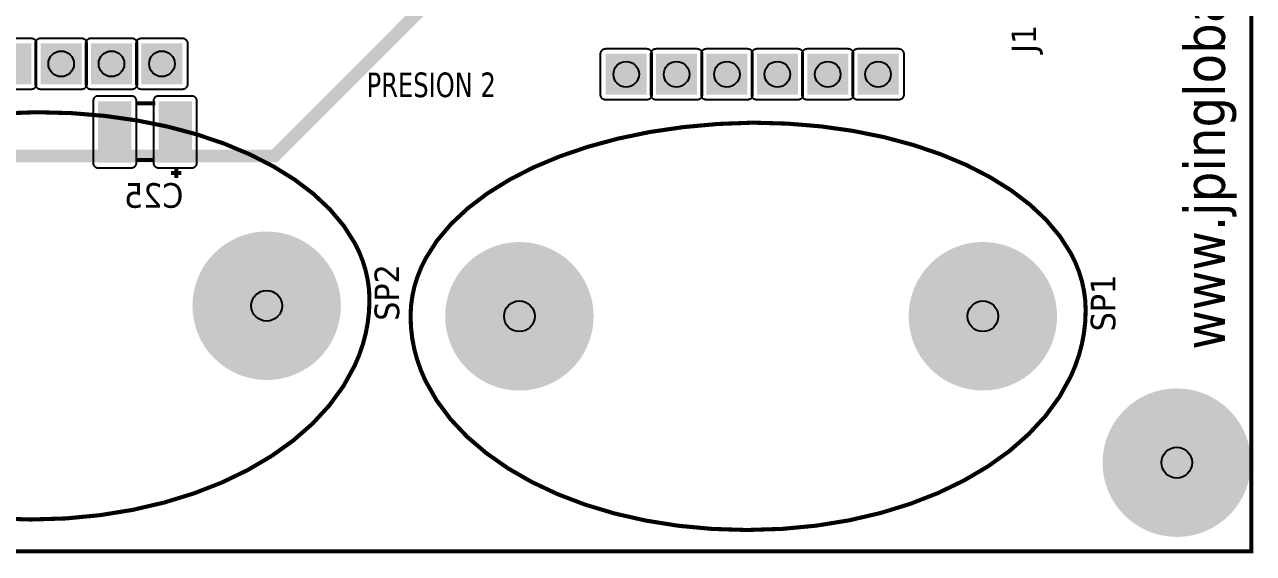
# Model space of a CAD drawing. Header units: millimetres. Extents: x 123.5 to 144.3, y 105.4 to 121.6.
# Drawn here: x 137.498 to 140.379, y 111.399 to 112.638 of the extents above; entities that cross this region are included whole.
import ezdxf

# ---------------------------------------------------------------- set-up
doc = ezdxf.new("R2010")
doc.units = ezdxf.units.MM
doc.layers.add('DESC', color=250, linetype='Continuous')
doc.styles.get("Standard").update_dxf_attribs({"font": 'tahoma.ttf'})

# ---------------------------------------------------------------- blocks, each defined once
blk = doc.blocks.new('RPAD')
blk.add_trace([(-0.5, -0.5), (-0.5, 0.5), (0.5, -0.5), (0.5, 0.5)])
blk = doc.blocks.new('EPAD')
at = {"const_width": 0.5}
blk.add_lwpolyline([(-0.25, 0, 1), (0.25, 0, 1)], format="xyb", close=True, dxfattribs=at)
blk = doc.blocks.new('tarjetacontrol')
for points, const_width in [([(125.7748, 113.2007), (130.8023, 113.2007), (130.8023, 117.6574), (125.7748, 117.6574), (125.7748, 113.2007)], 0.008), ([(125.7748, 113.2007), (130.8023, 113.2007), (130.8023, 117.6574), (125.7748, 117.6574), (125.7748, 113.2007)], 0.008), ([(125.7748, 113.2007), (130.8023, 113.2007), (130.8023, 117.6574), (125.7748, 117.6574), (125.7748, 113.2007)], 0.008), ([(130.0565, 114.2802), (129.2014, 114.2802), (128.894, 113.9727), (127.6207, 113.9727), (127.2393, 114.3542), (127.2393, 115.8524), (127.1307, 115.961)], 0.025), ([(128.4298, 114.0581), (128.36, 114.0556)], 0.008), ([(128.3497, 113.265), (128.418, 113.2629), (128.4867, 113.265), (128.5532, 113.2714), (128.6172, 113.2818), (128.6783, 113.296), (128.7363, 113.3138), (128.7908, 113.335), (128.8415, 113.3594), (128.8882, 113.3869), (128.9306, 113.4172), (128.9682, 113.4501), (129.0009, 113.4855), (129.0284, 113.5231), (129.0503, 113.5628), (129.059, 113.5833), (129.0663, 113.6043), (129.072, 113.6256), (129.0761, 113.6474), (129.0786, 113.6695), (129.0794, 113.692), (129.0786, 113.7112), (129.0761, 113.7301), (129.0721, 113.7486), (129.0665, 113.7669), (129.0594, 113.7848), (129.0508, 113.8023), (129.0293, 113.8361), (129.0023, 113.8682), (128.9702, 113.8984), (128.9332, 113.9265), (128.8916, 113.9523), (128.8458, 113.9757), (128.7959, 113.9966), (128.7424, 114.0147), (128.6855, 114.0299), (128.6254, 114.042), (128.5626, 114.0509), (128.4973, 114.0563), (128.4298, 114.0581)], 0.008), ([(128.4298, 114.0581), (128.36, 114.0556)], 0.008), ([(128.3497, 113.265), (128.418, 113.2629), (128.4867, 113.265), (128.5532, 113.2714), (128.6172, 113.2818), (128.6783, 113.296), (128.7363, 113.3138), (128.7908, 113.335), (128.8415, 113.3594), (128.8882, 113.3869), (128.9306, 113.4172), (128.9682, 113.4501), (129.0009, 113.4855), (129.0284, 113.5231), (129.0503, 113.5628), (129.059, 113.5833), (129.0663, 113.6043), (129.072, 113.6256), (129.0761, 113.6474), (129.0786, 113.6695), (129.0794, 113.692), (129.0786, 113.7112), (129.0761, 113.7301), (129.0721, 113.7486), (129.0665, 113.7669), (129.0594, 113.7848), (129.0508, 113.8023), (129.0293, 113.8361), (129.0023, 113.8682), (128.9702, 113.8984), (128.9332, 113.9265), (128.8916, 113.9523), (128.8458, 113.9757), (128.7959, 113.9966), (128.7424, 114.0147), (128.6855, 114.0299), (128.6254, 114.042), (128.5626, 114.0509), (128.4973, 114.0563), (128.4298, 114.0581)], 0.008), ([(128.4298, 114.0581), (128.36, 114.0556)], 0.008), ([(128.3497, 113.265), (128.418, 113.2629), (128.4867, 113.265), (128.5532, 113.2714), (128.6172, 113.2818), (128.6783, 113.296), (128.7363, 113.3138), (128.7908, 113.335), (128.8415, 113.3594), (128.8882, 113.3869), (128.9306, 113.4172), (128.9682, 113.4501), (129.0009, 113.4855), (129.0284, 113.5231), (129.0503, 113.5628), (129.059, 113.5833), (129.0663, 113.6043), (129.072, 113.6256), (129.0761, 113.6474), (129.0786, 113.6695), (129.0794, 113.692), (129.0786, 113.7112), (129.0761, 113.7301), (129.0721, 113.7486), (129.0665, 113.7669), (129.0594, 113.7848), (129.0508, 113.8023), (129.0293, 113.8361), (129.0023, 113.8682), (128.9702, 113.8984), (128.9332, 113.9265), (128.8916, 113.9523), (128.8458, 113.9757), (128.7959, 113.9966), (128.7424, 114.0147), (128.6855, 114.0299), (128.6254, 114.042), (128.5626, 114.0509), (128.4973, 114.0563), (128.4298, 114.0581)], 0.008), ([(128.6219, 114.0756), (128.6609, 114.0756)], 0.008), ([(128.6219, 114.0756), (128.6609, 114.0756)], 0.008), ([(128.6219, 114.0756), (128.6609, 114.0756)], 0.008), ([(129.829, 114.0377), (129.7592, 114.0351), (129.6917, 114.0289), (129.6268, 114.0194), (129.5649, 114.0065), (129.5062, 113.9906), (129.4511, 113.9718), (129.3997, 113.9503), (129.3526, 113.9261), (129.3098, 113.8995), (129.2718, 113.8707), (129.2388, 113.8398), (129.2111, 113.807), (129.1891, 113.7724), (129.1803, 113.7545), (129.173, 113.7362), (129.1672, 113.7176), (129.1631, 113.6986), (129.1606, 113.6793), (129.1597, 113.6597), (129.1606, 113.6379), (129.163, 113.6163), (129.1671, 113.5952), (129.1728, 113.5744), (129.18, 113.554), (129.1887, 113.534), (129.2105, 113.4955), (129.2377, 113.4589), (129.2702, 113.4245), (129.3077, 113.3925), (129.3498, 113.363), (129.3962, 113.3363), (129.4467, 113.3125), (129.5008, 113.2919), (129.5585, 113.2746), (129.6192, 113.2608), (129.6828, 113.2507), (129.7489, 113.2445), (129.8172, 113.2424), (129.8859, 113.2446), (129.9524, 113.2509), (130.0164, 113.2613), (130.0775, 113.2755), (130.1355, 113.2933), (130.19, 113.3145), (130.2407, 113.339), (130.2874, 113.3664), (130.3298, 113.3967), (130.3674, 113.4297), (130.4002, 113.465), (130.4276, 113.5026), (130.4495, 113.5423), (130.4582, 113.5628), (130.4655, 113.5838), (130.4712, 113.6052), (130.4753, 113.6269), (130.4778, 113.6491), (130.4786, 113.6715), (130.4778, 113.6907), (130.4753, 113.7096), (130.4713, 113.7282), (130.4657, 113.7464), (130.4586, 113.7643), (130.45, 113.7818), (130.4285, 113.8156), (130.4016, 113.8477), (130.3694, 113.8779), (130.3324, 113.906), (130.2908, 113.9318), (130.245, 113.9553), (130.1951, 113.9761), (130.1416, 113.9942), (130.0847, 114.0094), (130.0247, 114.0215), (129.9618, 114.0304), (129.8965, 114.0358), (129.829, 114.0377)], 0.008), ([(129.829, 114.0377), (129.7592, 114.0351), (129.6917, 114.0289), (129.6268, 114.0194), (129.5649, 114.0065), (129.5062, 113.9906), (129.4511, 113.9718), (129.3997, 113.9503), (129.3526, 113.9261), (129.3098, 113.8995), (129.2718, 113.8707), (129.2388, 113.8398), (129.2111, 113.807), (129.1891, 113.7724), (129.1803, 113.7545), (129.173, 113.7362), (129.1672, 113.7176), (129.1631, 113.6986), (129.1606, 113.6793), (129.1597, 113.6597), (129.1606, 113.6379), (129.163, 113.6163), (129.1671, 113.5952), (129.1728, 113.5744), (129.18, 113.554), (129.1887, 113.534), (129.2105, 113.4955), (129.2377, 113.4589), (129.2702, 113.4245), (129.3077, 113.3925), (129.3498, 113.363), (129.3962, 113.3363), (129.4467, 113.3125), (129.5008, 113.2919), (129.5585, 113.2746), (129.6192, 113.2608), (129.6828, 113.2507), (129.7489, 113.2445), (129.8172, 113.2424), (129.8859, 113.2446), (129.9524, 113.2509), (130.0164, 113.2613), (130.0775, 113.2755), (130.1355, 113.2933), (130.19, 113.3145), (130.2407, 113.339), (130.2874, 113.3664), (130.3298, 113.3967), (130.3674, 113.4297), (130.4002, 113.465), (130.4276, 113.5026), (130.4495, 113.5423), (130.4582, 113.5628), (130.4655, 113.5838), (130.4712, 113.6052), (130.4753, 113.6269), (130.4778, 113.6491), (130.4786, 113.6715), (130.4778, 113.6907), (130.4753, 113.7096), (130.4713, 113.7282), (130.4657, 113.7464), (130.4586, 113.7643), (130.45, 113.7818), (130.4285, 113.8156), (130.4016, 113.8477), (130.3694, 113.8779), (130.3324, 113.906), (130.2908, 113.9318), (130.245, 113.9553), (130.1951, 113.9761), (130.1416, 113.9942), (130.0847, 114.0094), (130.0247, 114.0215), (129.9618, 114.0304), (129.8965, 114.0358), (129.829, 114.0377)], 0.008), ([(129.829, 114.0377), (129.7592, 114.0351), (129.6917, 114.0289), (129.6268, 114.0194), (129.5649, 114.0065), (129.5062, 113.9906), (129.4511, 113.9718), (129.3997, 113.9503), (129.3526, 113.9261), (129.3098, 113.8995), (129.2718, 113.8707), (129.2388, 113.8398), (129.2111, 113.807), (129.1891, 113.7724), (129.1803, 113.7545), (129.173, 113.7362), (129.1672, 113.7176), (129.1631, 113.6986), (129.1606, 113.6793), (129.1597, 113.6597), (129.1606, 113.6379), (129.163, 113.6163), (129.1671, 113.5952), (129.1728, 113.5744), (129.18, 113.554), (129.1887, 113.534), (129.2105, 113.4955), (129.2377, 113.4589), (129.2702, 113.4245), (129.3077, 113.3925), (129.3498, 113.363), (129.3962, 113.3363), (129.4467, 113.3125), (129.5008, 113.2919), (129.5585, 113.2746), (129.6192, 113.2608), (129.6828, 113.2507), (129.7489, 113.2445), (129.8172, 113.2424), (129.8859, 113.2446), (129.9524, 113.2509), (130.0164, 113.2613), (130.0775, 113.2755), (130.1355, 113.2933), (130.19, 113.3145), (130.2407, 113.339), (130.2874, 113.3664), (130.3298, 113.3967), (130.3674, 113.4297), (130.4002, 113.465), (130.4276, 113.5026), (130.4495, 113.5423), (130.4582, 113.5628), (130.4655, 113.5838), (130.4712, 113.6052), (130.4753, 113.6269), (130.4778, 113.6491), (130.4786, 113.6715), (130.4778, 113.6907), (130.4753, 113.7096), (130.4713, 113.7282), (130.4657, 113.7464), (130.4586, 113.7643), (130.45, 113.7818), (130.4285, 113.8156), (130.4016, 113.8477), (130.3694, 113.8779), (130.3324, 113.906), (130.2908, 113.9318), (130.245, 113.9553), (130.1951, 113.9761), (130.1416, 113.9942), (130.0847, 114.0094), (130.0247, 114.0215), (129.9618, 114.0304), (129.8965, 114.0358), (129.829, 114.0377)], 0.008), ([(128.6219, 113.9646), (128.6599, 113.9646)], 0.008), ([(128.6219, 113.9646), (128.6599, 113.9646)], 0.008), ([(128.6219, 113.9646), (128.6599, 113.9646)], 0.008), ([(128.6919, 113.9396), (128.7119, 113.9396)], 0.008), ([(128.6919, 113.9396), (128.7119, 113.9396)], 0.008), ([(128.6919, 113.9396), (128.7119, 113.9396)], 0.008), ([(128.7019, 113.9496), (128.7019, 113.9296)], 0.008), ([(128.7019, 113.9496), (128.7019, 113.9296)], 0.008), ([(128.7019, 113.9496), (128.7019, 113.9296)], 0.008)]:
    blk.add_lwpolyline(points, dxfattribs=dict(const_width=const_width))
blk.add_lwpolyline([(128.3386, 114.2026), (128.4186, 114.2026), (128.4197, 114.2026), (128.4207, 114.2024), (128.4216, 114.2022), (128.4226, 114.2019), (128.4234, 114.2014), (128.4243, 114.201), (128.425, 114.2004), (128.4257, 114.1997), (128.4264, 114.199), (128.4269, 114.1983), (128.4274, 114.1974), (128.4279, 114.1966), (128.4282, 114.1956), (128.4284, 114.1947), (128.4286, 114.1937), (128.4286, 114.1926), (128.4286, 114.1126), (128.4286, 114.1116), (128.4284, 114.1106), (128.4282, 114.1096), (128.4279, 114.1087), (128.4274, 114.1078), (128.4269, 114.107), (128.4264, 114.1062), (128.4257, 114.1055), (128.425, 114.1049), (128.4243, 114.1043), (128.4234, 114.1038), (128.4226, 114.1034), (128.4216, 114.1031), (128.4207, 114.1028), (128.4197, 114.1027), (128.4186, 114.1026), (128.4186, 114.1026), (128.3386, 114.1026)])
for points in [[(128.5171, 114.1026), (128.4371, 114.1026), (128.436, 114.1027), (128.435, 114.1028), (128.434, 114.1031), (128.4331, 114.1034), (128.4322, 114.1038), (128.4314, 114.1043), (128.4306, 114.1049), (128.4299, 114.1055), (128.4293, 114.1062), (128.4287, 114.107), (128.4282, 114.1078), (128.4278, 114.1087), (128.4275, 114.1096), (128.4273, 114.1106), (128.4271, 114.1116), (128.4271, 114.1126), (128.4271, 114.1926), (128.4271, 114.1937), (128.4273, 114.1947), (128.4275, 114.1956), (128.4278, 114.1966), (128.4282, 114.1974), (128.4287, 114.1983), (128.4293, 114.199), (128.4299, 114.1997), (128.4306, 114.2004), (128.4314, 114.201), (128.4322, 114.2014), (128.4331, 114.2019), (128.434, 114.2022), (128.435, 114.2024), (128.436, 114.2026), (128.4371, 114.2026), (128.5171, 114.2026), (128.5181, 114.2026), (128.5191, 114.2024), (128.5201, 114.2022), (128.521, 114.2019), (128.5219, 114.2014), (128.5227, 114.201), (128.5235, 114.2004), (128.5242, 114.1997), (128.5248, 114.199), (128.5254, 114.1983), (128.5259, 114.1974), (128.5263, 114.1966), (128.5266, 114.1956), (128.5269, 114.1947), (128.527, 114.1937), (128.5271, 114.1926), (128.5271, 114.1126), (128.527, 114.1116), (128.5269, 114.1106), (128.5266, 114.1096), (128.5263, 114.1087), (128.5259, 114.1078), (128.5254, 114.107), (128.5248, 114.1062), (128.5242, 114.1055), (128.5235, 114.1049), (128.5227, 114.1043), (128.5219, 114.1038), (128.521, 114.1034), (128.5201, 114.1031), (128.5191, 114.1028), (128.5181, 114.1027), (128.5171, 114.1026)], [(128.6155, 114.1026), (128.5355, 114.1026), (128.5344, 114.1027), (128.5334, 114.1028), (128.5325, 114.1031), (128.5315, 114.1034), (128.5307, 114.1038), (128.5298, 114.1043), (128.5291, 114.1049), (128.5284, 114.1055), (128.5277, 114.1062), (128.5272, 114.107), (128.5267, 114.1078), (128.5262, 114.1087), (128.5259, 114.1096), (128.5257, 114.1106), (128.5255, 114.1116), (128.5255, 114.1126), (128.5255, 114.1926), (128.5255, 114.1937), (128.5257, 114.1947), (128.5259, 114.1956), (128.5262, 114.1966), (128.5267, 114.1974), (128.5272, 114.1983), (128.5277, 114.199), (128.5284, 114.1997), (128.5291, 114.2004), (128.5298, 114.201), (128.5307, 114.2014), (128.5315, 114.2019), (128.5325, 114.2022), (128.5334, 114.2024), (128.5344, 114.2026), (128.5355, 114.2026), (128.6155, 114.2026), (128.6165, 114.2026), (128.6175, 114.2024), (128.6185, 114.2022), (128.6194, 114.2019), (128.6203, 114.2014), (128.6211, 114.201), (128.6219, 114.2004), (128.6226, 114.1997), (128.6232, 114.199), (128.6238, 114.1983), (128.6243, 114.1974), (128.6247, 114.1966), (128.625, 114.1956), (128.6253, 114.1947), (128.6254, 114.1937), (128.6255, 114.1926), (128.6255, 114.1126), (128.6254, 114.1116), (128.6253, 114.1106), (128.625, 114.1096), (128.6247, 114.1087), (128.6243, 114.1078), (128.6238, 114.107), (128.6232, 114.1062), (128.6226, 114.1055), (128.6219, 114.1049), (128.6211, 114.1043), (128.6203, 114.1038), (128.6194, 114.1034), (128.6185, 114.1031), (128.6175, 114.1028), (128.6165, 114.1027), (128.6155, 114.1026)], [(128.7139, 114.1026), (128.6339, 114.1026), (128.6329, 114.1027), (128.6319, 114.1028), (128.6309, 114.1031), (128.63, 114.1034), (128.6291, 114.1038), (128.6283, 114.1043), (128.6275, 114.1049), (128.6268, 114.1055), (128.6262, 114.1062), (128.6256, 114.107), (128.6251, 114.1078), (128.6247, 114.1087), (128.6243, 114.1096), (128.6241, 114.1106), (128.624, 114.1116), (128.6239, 114.1126), (128.6239, 114.1926), (128.624, 114.1937), (128.6241, 114.1947), (128.6243, 114.1956), (128.6247, 114.1966), (128.6251, 114.1974), (128.6256, 114.1983), (128.6262, 114.199), (128.6268, 114.1997), (128.6275, 114.2004), (128.6283, 114.201), (128.6291, 114.2014), (128.63, 114.2019), (128.6309, 114.2022), (128.6319, 114.2024), (128.6329, 114.2026), (128.6339, 114.2026), (128.7139, 114.2026), (128.7149, 114.2026), (128.7159, 114.2024), (128.7169, 114.2022), (128.7178, 114.2019), (128.7187, 114.2014), (128.7195, 114.201), (128.7203, 114.2004), (128.721, 114.1997), (128.7217, 114.199), (128.7222, 114.1983), (128.7227, 114.1974), (128.7231, 114.1966), (128.7235, 114.1956), (128.7237, 114.1947), (128.7239, 114.1937), (128.7239, 114.1926), (128.7239, 114.1126), (128.7239, 114.1116), (128.7237, 114.1106), (128.7235, 114.1096), (128.7231, 114.1087), (128.7227, 114.1078), (128.7222, 114.107), (128.7217, 114.1062), (128.721, 114.1055), (128.7203, 114.1049), (128.7195, 114.1043), (128.7187, 114.1038), (128.7178, 114.1034), (128.7169, 114.1031), (128.7159, 114.1028), (128.7149, 114.1027), (128.7139, 114.1026)], [(129.621, 114.0822), (129.541, 114.0822), (129.5399, 114.0822), (129.5389, 114.0824), (129.538, 114.0826), (129.5371, 114.0829), (129.5362, 114.0833), (129.5354, 114.0838), (129.5346, 114.0844), (129.5339, 114.0851), (129.5332, 114.0858), (129.5327, 114.0865), (129.5322, 114.0873), (129.5318, 114.0882), (129.5314, 114.0891), (129.5312, 114.0901), (129.531, 114.0911), (129.531, 114.0922), (129.531, 114.1722), (129.531, 114.1732), (129.5312, 114.1742), (129.5314, 114.1752), (129.5318, 114.1761), (129.5322, 114.177), (129.5327, 114.1778), (129.5332, 114.1786), (129.5339, 114.1793), (129.5346, 114.1799), (129.5354, 114.1805), (129.5362, 114.181), (129.5371, 114.1814), (129.538, 114.1817), (129.5389, 114.182), (129.5399, 114.1821), (129.541, 114.1822), (129.621, 114.1822), (129.622, 114.1821), (129.623, 114.182), (129.624, 114.1817), (129.6249, 114.1814), (129.6258, 114.181), (129.6266, 114.1805), (129.6274, 114.1799), (129.6281, 114.1793), (129.6287, 114.1786), (129.6293, 114.1778), (129.6298, 114.177), (129.6302, 114.1761), (129.6305, 114.1752), (129.6308, 114.1742), (129.6309, 114.1732), (129.631, 114.1722), (129.631, 114.0922), (129.6309, 114.0911), (129.6308, 114.0901), (129.6305, 114.0891), (129.6302, 114.0882), (129.6298, 114.0873), (129.6293, 114.0865), (129.6287, 114.0858), (129.6281, 114.0851), (129.6274, 114.0844), (129.6266, 114.0838), (129.6258, 114.0833), (129.6249, 114.0829), (129.624, 114.0826), (129.623, 114.0824), (129.622, 114.0822), (129.621, 114.0822)], [(129.7194, 114.0822), (129.6394, 114.0822), (129.6384, 114.0822), (129.6374, 114.0824), (129.6364, 114.0826), (129.6355, 114.0829), (129.6346, 114.0833), (129.6338, 114.0838), (129.633, 114.0844), (129.6323, 114.0851), (129.6317, 114.0858), (129.6311, 114.0865), (129.6306, 114.0873), (129.6302, 114.0882), (129.6299, 114.0891), (129.6296, 114.0901), (129.6295, 114.0911), (129.6294, 114.0922), (129.6294, 114.1722), (129.6295, 114.1732), (129.6296, 114.1742), (129.6299, 114.1752), (129.6302, 114.1761), (129.6306, 114.177), (129.6311, 114.1778), (129.6317, 114.1786), (129.6323, 114.1793), (129.633, 114.1799), (129.6338, 114.1805), (129.6346, 114.181), (129.6355, 114.1814), (129.6364, 114.1817), (129.6374, 114.182), (129.6384, 114.1821), (129.6394, 114.1822), (129.7194, 114.1822), (129.7205, 114.1821), (129.7215, 114.182), (129.7224, 114.1817), (129.7233, 114.1814), (129.7242, 114.181), (129.725, 114.1805), (129.7258, 114.1799), (129.7265, 114.1793), (129.7272, 114.1786), (129.7277, 114.1778), (129.7282, 114.177), (129.7286, 114.1761), (129.729, 114.1752), (129.7292, 114.1742), (129.7294, 114.1732), (129.7294, 114.1722), (129.7294, 114.0922), (129.7294, 114.0911), (129.7292, 114.0901), (129.729, 114.0891), (129.7286, 114.0882), (129.7282, 114.0873), (129.7277, 114.0865), (129.7272, 114.0858), (129.7265, 114.0851), (129.7258, 114.0844), (129.725, 114.0838), (129.7242, 114.0833), (129.7233, 114.0829), (129.7224, 114.0826), (129.7215, 114.0824), (129.7205, 114.0822), (129.7194, 114.0822)], [(129.8178, 114.0822), (129.7378, 114.0822), (129.7368, 114.0822), (129.7358, 114.0824), (129.7348, 114.0826), (129.7339, 114.0829), (129.733, 114.0833), (129.7322, 114.0838), (129.7314, 114.0844), (129.7307, 114.0851), (129.7301, 114.0858), (129.7295, 114.0865), (129.729, 114.0873), (129.7286, 114.0882), (129.7283, 114.0891), (129.728, 114.0901), (129.7279, 114.0911), (129.7278, 114.0922), (129.7278, 114.1722), (129.7279, 114.1732), (129.728, 114.1742), (129.7283, 114.1752), (129.7286, 114.1761), (129.729, 114.177), (129.7295, 114.1778), (129.7301, 114.1786), (129.7307, 114.1793), (129.7314, 114.1799), (129.7322, 114.1805), (129.733, 114.181), (129.7339, 114.1814), (129.7348, 114.1817), (129.7358, 114.182), (129.7368, 114.1821), (129.7378, 114.1822), (129.8178, 114.1822), (129.8189, 114.1821), (129.8199, 114.182), (129.8209, 114.1817), (129.8218, 114.1814), (129.8227, 114.181), (129.8235, 114.1805), (129.8242, 114.1799), (129.8249, 114.1793), (129.8256, 114.1786), (129.8262, 114.1778), (129.8267, 114.177), (129.8271, 114.1761), (129.8274, 114.1752), (129.8276, 114.1742), (129.8278, 114.1732), (129.8278, 114.1722), (129.8278, 114.0922), (129.8278, 114.0911), (129.8276, 114.0901), (129.8274, 114.0891), (129.8271, 114.0882), (129.8267, 114.0873), (129.8262, 114.0865), (129.8256, 114.0858), (129.8249, 114.0851), (129.8242, 114.0844), (129.8235, 114.0838), (129.8227, 114.0833), (129.8218, 114.0829), (129.8209, 114.0826), (129.8199, 114.0824), (129.8189, 114.0822), (129.8178, 114.0822)], [(129.9163, 114.0822), (129.8363, 114.0822), (129.8352, 114.0822), (129.8342, 114.0824), (129.8333, 114.0826), (129.8323, 114.0829), (129.8315, 114.0833), (129.8306, 114.0838), (129.8299, 114.0844), (129.8292, 114.0851), (129.8285, 114.0858), (129.8279, 114.0865), (129.8275, 114.0873), (129.827, 114.0882), (129.8267, 114.0891), (129.8265, 114.0901), (129.8263, 114.0911), (129.8263, 114.0922), (129.8263, 114.1722), (129.8263, 114.1732), (129.8265, 114.1742), (129.8267, 114.1752), (129.827, 114.1761), (129.8275, 114.177), (129.8279, 114.1778), (129.8285, 114.1786), (129.8292, 114.1793), (129.8299, 114.1799), (129.8306, 114.1805), (129.8315, 114.181), (129.8323, 114.1814), (129.8333, 114.1817), (129.8342, 114.182), (129.8352, 114.1821), (129.8363, 114.1822), (129.9163, 114.1822), (129.9173, 114.1821), (129.9183, 114.182), (129.9193, 114.1817), (129.9202, 114.1814), (129.9211, 114.181), (129.9219, 114.1805), (129.9227, 114.1799), (129.9234, 114.1793), (129.924, 114.1786), (129.9246, 114.1778), (129.9251, 114.177), (129.9255, 114.1761), (129.9258, 114.1752), (129.9261, 114.1742), (129.9262, 114.1732), (129.9263, 114.1722), (129.9263, 114.0922), (129.9262, 114.0911), (129.9261, 114.0901), (129.9258, 114.0891), (129.9255, 114.0882), (129.9251, 114.0873), (129.9246, 114.0865), (129.924, 114.0858), (129.9234, 114.0851), (129.9227, 114.0844), (129.9219, 114.0838), (129.9211, 114.0833), (129.9202, 114.0829), (129.9193, 114.0826), (129.9183, 114.0824), (129.9173, 114.0822), (129.9163, 114.0822)], [(130.0147, 114.0822), (129.9347, 114.0822), (129.9337, 114.0822), (129.9326, 114.0824), (129.9317, 114.0826), (129.9308, 114.0829), (129.9299, 114.0833), (129.9291, 114.0838), (129.9283, 114.0844), (129.9276, 114.0851), (129.9269, 114.0858), (129.9264, 114.0865), (129.9259, 114.0873), (129.9255, 114.0882), (129.9251, 114.0891), (129.9249, 114.0901), (129.9247, 114.0911), (129.9247, 114.0922), (129.9247, 114.1722), (129.9247, 114.1732), (129.9249, 114.1742), (129.9251, 114.1752), (129.9255, 114.1761), (129.9259, 114.177), (129.9264, 114.1778), (129.9269, 114.1786), (129.9276, 114.1793), (129.9283, 114.1799), (129.9291, 114.1805), (129.9299, 114.181), (129.9308, 114.1814), (129.9317, 114.1817), (129.9326, 114.182), (129.9337, 114.1821), (129.9347, 114.1822), (130.0147, 114.1822), (130.0157, 114.1821), (130.0167, 114.182), (130.0177, 114.1817), (130.0186, 114.1814), (130.0195, 114.181), (130.0203, 114.1805), (130.0211, 114.1799), (130.0218, 114.1793), (130.0224, 114.1786), (130.023, 114.1778), (130.0235, 114.177), (130.0239, 114.1761), (130.0242, 114.1752), (130.0245, 114.1742), (130.0246, 114.1732), (130.0247, 114.1722), (130.0247, 114.0922), (130.0246, 114.0911), (130.0245, 114.0901), (130.0242, 114.0891), (130.0239, 114.0882), (130.0235, 114.0873), (130.023, 114.0865), (130.0224, 114.0858), (130.0218, 114.0851), (130.0211, 114.0844), (130.0203, 114.0838), (130.0195, 114.0833), (130.0186, 114.0829), (130.0177, 114.0826), (130.0167, 114.0824), (130.0157, 114.0822), (130.0147, 114.0822)], [(130.1131, 114.0822), (130.0331, 114.0822), (130.0321, 114.0822), (130.0311, 114.0824), (130.0301, 114.0826), (130.0292, 114.0829), (130.0283, 114.0833), (130.0275, 114.0838), (130.0267, 114.0844), (130.026, 114.0851), (130.0254, 114.0858), (130.0248, 114.0865), (130.0243, 114.0873), (130.0239, 114.0882), (130.0236, 114.0891), (130.0233, 114.0901), (130.0232, 114.0911), (130.0231, 114.0922), (130.0231, 114.1722), (130.0232, 114.1732), (130.0233, 114.1742), (130.0236, 114.1752), (130.0239, 114.1761), (130.0243, 114.177), (130.0248, 114.1778), (130.0254, 114.1786), (130.026, 114.1793), (130.0267, 114.1799), (130.0275, 114.1805), (130.0283, 114.181), (130.0292, 114.1814), (130.0301, 114.1817), (130.0311, 114.182), (130.0321, 114.1821), (130.0331, 114.1822), (130.1131, 114.1822), (130.1142, 114.1821), (130.1152, 114.182), (130.1161, 114.1817), (130.1171, 114.1814), (130.1179, 114.181), (130.1188, 114.1805), (130.1195, 114.1799), (130.1202, 114.1793), (130.1209, 114.1786), (130.1214, 114.1778), (130.1219, 114.177), (130.1223, 114.1761), (130.1227, 114.1752), (130.1229, 114.1742), (130.1231, 114.1732), (130.1231, 114.1722), (130.1231, 114.0922), (130.1231, 114.0911), (130.1229, 114.0901), (130.1227, 114.0891), (130.1223, 114.0882), (130.1219, 114.0873), (130.1214, 114.0865), (130.1209, 114.0858), (130.1202, 114.0851), (130.1195, 114.0844), (130.1188, 114.0838), (130.1179, 114.0833), (130.1171, 114.0829), (130.1161, 114.0826), (130.1152, 114.0824), (130.1142, 114.0822), (130.1131, 114.0822)], [(128.5494, 113.9496), (128.6144, 113.9496), (128.6154, 113.9496), (128.6164, 113.9498), (128.6174, 113.95), (128.6183, 113.9503), (128.6192, 113.9507), (128.62, 113.9512), (128.6208, 113.9518), (128.6215, 113.9525), (128.6221, 113.9532), (128.6227, 113.9539), (128.6232, 113.9547), (128.6236, 113.9556), (128.6239, 113.9566), (128.6242, 113.9575), (128.6243, 113.9585), (128.6244, 113.9596), (128.6244, 114.0796), (128.6243, 114.0806), (128.6242, 114.0816), (128.6239, 114.0826), (128.6236, 114.0835), (128.6232, 114.0844), (128.6227, 114.0852), (128.6221, 114.086), (128.6215, 114.0867), (128.6208, 114.0873), (128.62, 114.0879), (128.6192, 114.0884), (128.6183, 114.0888), (128.6174, 114.0891), (128.6164, 114.0894), (128.6154, 114.0895), (128.6144, 114.0896), (128.5494, 114.0896), (128.5483, 114.0895), (128.5473, 114.0894), (128.5464, 114.0891), (128.5455, 114.0888), (128.5446, 114.0884), (128.5438, 114.0879), (128.543, 114.0873), (128.5423, 114.0867), (128.5416, 114.086), (128.5411, 114.0852), (128.5406, 114.0844), (128.5402, 114.0835), (128.5398, 114.0826), (128.5396, 114.0816), (128.5394, 114.0806), (128.5394, 114.0796), (128.5394, 113.9596), (128.5394, 113.9585), (128.5396, 113.9575), (128.5398, 113.9566), (128.5402, 113.9556), (128.5406, 113.9547), (128.5411, 113.9539), (128.5416, 113.9532), (128.5423, 113.9525), (128.543, 113.9518), (128.5438, 113.9512), (128.5446, 113.9507), (128.5455, 113.9503), (128.5464, 113.95), (128.5473, 113.9498), (128.5483, 113.9496), (128.5494, 113.9496)], [(128.6674, 113.9496), (128.7324, 113.9496), (128.7334, 113.9496), (128.7344, 113.9498), (128.7354, 113.95), (128.7363, 113.9503), (128.7372, 113.9507), (128.738, 113.9512), (128.7388, 113.9518), (128.7395, 113.9525), (128.7401, 113.9532), (128.7407, 113.9539), (128.7412, 113.9547), (128.7416, 113.9556), (128.7419, 113.9566), (128.7422, 113.9575), (128.7423, 113.9585), (128.7424, 113.9596), (128.7424, 114.0796), (128.7423, 114.0806), (128.7422, 114.0816), (128.7419, 114.0826), (128.7416, 114.0835), (128.7412, 114.0844), (128.7407, 114.0852), (128.7401, 114.086), (128.7395, 114.0867), (128.7388, 114.0873), (128.738, 114.0879), (128.7372, 114.0884), (128.7363, 114.0888), (128.7354, 114.0891), (128.7344, 114.0894), (128.7334, 114.0895), (128.7324, 114.0896), (128.6674, 114.0896), (128.6663, 114.0895), (128.6653, 114.0894), (128.6644, 114.0891), (128.6635, 114.0888), (128.6626, 114.0884), (128.6618, 114.0879), (128.661, 114.0873), (128.6603, 114.0867), (128.6596, 114.086), (128.6591, 114.0852), (128.6586, 114.0844), (128.6582, 114.0835), (128.6578, 114.0826), (128.6576, 114.0816), (128.6574, 114.0806), (128.6574, 114.0796), (128.6574, 113.9596), (128.6574, 113.9585), (128.6576, 113.9575), (128.6578, 113.9566), (128.6582, 113.9556), (128.6586, 113.9547), (128.6591, 113.9539), (128.6596, 113.9532), (128.6603, 113.9525), (128.661, 113.9518), (128.6618, 113.9512), (128.6626, 113.9507), (128.6635, 113.9503), (128.6644, 113.95), (128.6653, 113.9498), (128.6663, 113.9496), (128.6674, 113.9496)]]:
    blk.add_lwpolyline(points, close=True)
for centre, radius in [((128.4771, 114.1526), 0.025), ((128.5755, 114.1526), 0.025), ((128.6739, 114.1526), 0.025), ((129.581, 114.1322), 0.025), ((129.6794, 114.1322), 0.025), ((129.7778, 114.1322), 0.025), ((129.8763, 114.1322), 0.025), ((129.9747, 114.1322), 0.025), ((130.0731, 114.1322), 0.025), ((128.8786, 113.6802), 0.03), ((129.3723, 113.6597), 0.03), ((130.2778, 113.6597), 0.03), ((130.6566, 113.3739), 0.03)]:
    blk.add_circle(centre, radius)
at = {"rotation": 180}
for p, xscale, yscale in [((128.3786, 114.1526), 0.08, 0.08), ((128.4771, 114.1526), 0.08, 0.08), ((128.5755, 114.1526), 0.08, 0.08), ((128.6739, 114.1526), 0.08, 0.08), ((129.581, 114.1322), 0.08, 0.08), ((129.6794, 114.1322), 0.08, 0.08), ((129.7778, 114.1322), 0.08, 0.08), ((129.8763, 114.1322), 0.08, 0.08), ((129.9747, 114.1322), 0.08, 0.08), ((130.0731, 114.1322), 0.08, 0.08), ((128.5819, 114.0196), 0.065, 0.12), ((128.6999, 114.0196), 0.065, 0.12)]:
    blk.add_blockref('RPAD', p, dxfattribs=dict(at, xscale=xscale, yscale=yscale))
for p, xscale, yscale in [((128.8786, 113.6802), 0.29, 0.29), ((128.8786, 113.6802), 0.25, 0.25), ((129.3723, 113.6597), 0.29, 0.29), ((130.2778, 113.6597), 0.29, 0.29), ((129.3723, 113.6597), 0.25, 0.25), ((130.2778, 113.6597), 0.25, 0.25), ((130.6566, 113.3739), 0.29, 0.29), ((130.6566, 113.3739), 0.25, 0.25)]:
    blk.add_blockref('EPAD', p, dxfattribs=dict(xscale=xscale, yscale=yscale))
blk.add_text('www.jpinglobal.com', height=0.08, rotation=90).set_placement((130.7505, 113.5944))
blk.add_text('www.jpinglobal.com', height=0.08, rotation=90).set_placement((130.7505, 113.5944))
blk.add_text('www.jpinglobal.com', height=0.08, rotation=90).set_placement((130.7505, 113.5944))
at = {"width": 1.041667}
for s, p in [('J1', (130.3818, 114.1737)), ('J1', (130.3818, 114.1737)), ('J1', (130.3818, 114.1737)), ('SP2', (129.1374, 113.6508)), ('SP2', (129.1374, 113.6508)), ('SP2', (129.1374, 113.6508)), ('SP1', (130.5366, 113.6303)), ('SP1', (130.5366, 113.6303)), ('SP1', (130.5366, 113.6303))]:
    blk.add_text(s, height=0.048, rotation=90, dxfattribs=at).set_placement(p)
at = {"width": 0.833333}
blk.add_text('PRESION 2', height=0.048, dxfattribs=at).set_placement((129.0739, 114.0876))
blk.add_text('PRESION 2', height=0.048, dxfattribs=at).set_placement((129.0739, 114.0876))
blk.add_text('PRESION 2', height=0.048, dxfattribs=at).set_placement((129.0739, 114.0876))
at = {"text_generation_flag": 2, "width": 1.041667}
blk.add_text('C25', height=0.048, dxfattribs=at).set_placement((128.7159, 113.8716))
blk.add_text('C25', height=0.048, dxfattribs=at).set_placement((128.7159, 113.8716))
blk.add_text('C25', height=0.048, dxfattribs=at).set_placement((128.7159, 113.8716))

msp = doc.modelspace()

# ---------------------------------------------------------------- block references
at = {"layer": 'DESC', "xscale": 1.2, "yscale": 1.2, "zscale": 1.2}
msp.add_blockref('tarjetacontrol', (-16.5889, -24.4373), dxfattribs=at)

doc.saveas('drawing.dxf')
